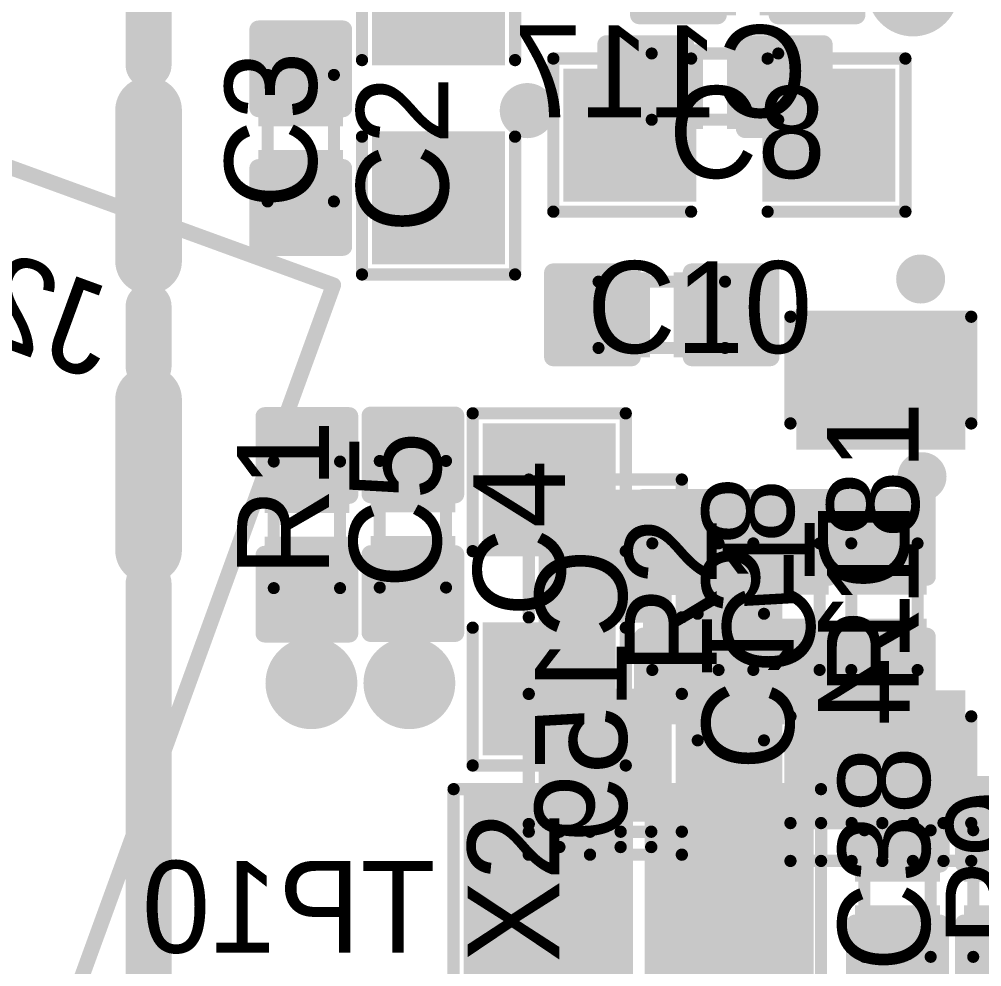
# Model space of a CAD drawing. Extents: x 722 to 1072, y 754 to 1061.
# Drawn here: x 738.09 to 746.08, y 1016.42 to 1024.28 of the extents above; entities that cross this region are included whole.
import ezdxf

# ---------------------------------------------------------------- set-up
doc = ezdxf.new("R2010")
doc.units = 0
doc.layers.get('0').update_dxf_attribs({"linetype": 'CONTINUOUS'})
for name, color, linetype in [('BOTTOMOVERLAY', 54, 'CONTINUOUS'), ('BOTTOMPASTE', 16, 'CONTINUOUS'), ('BOTTOMSOLDER', 6, 'CONTINUOUS'), ('MECHANICAL13', 56, 'CONTINUOUS'), ('MULTILAYER', 9, 'CONTINUOUS'), ('TOPOVERLAY', 2, 'CONTINUOUS'), ('TOPPASTE', 8, 'CONTINUOUS'), ('TOPSOLDER', 216, 'CONTINUOUS'), ('VIAHOLELAYER', 16, 'CONTINUOUS')]:
    doc.layers.add(name, color=color, linetype=linetype)

# ---------------------------------------------------------------- blocks, each defined once
blk = doc.blocks.new('R_0402_11')
at = {"layer": 'MECHANICAL13', "const_width": 0.1}
for points in [[(-0.525, -0.275), (-0.525, 0.275)], [(0.525, 0.275), (-0.525, 0.275)], [(0.525, -0.275), (0.525, 0.275)], [(0.525, -0.275), (-0.525, -0.275)]]:
    blk.add_lwpolyline(points, dxfattribs=at)
at = {"layer": 'MECHANICAL13', "const_width": 0.05}
for points in [[(-0.55, 0.275, 1), (-0.5, 0.275, 1)], [(-0.55, 0.275, 1), (-0.5, 0.275, 1)], [(0.5, 0.275, 1), (0.55, 0.275, 1)], [(0.5, 0.275, 1), (0.55, 0.275, 1)], [(-0.55, -0.275, 1), (-0.5, -0.275, 1)], [(-0.55, -0.275, 1), (-0.5, -0.275, 1)], [(0.5, -0.275, 1), (0.55, -0.275, 1)], [(0.5, -0.275, 1), (0.55, -0.275, 1)]]:
    blk.add_lwpolyline(points, format="xyb", close=True, dxfattribs=at)
at = {"layer": 'TOPOVERLAY', "const_width": 0.1524}
for points in [[(-0.9001, -0.3501), (-0.9001, 0.3499)], [(-0.2501, 0.3499), (-0.9001, 0.3499)], [(0.8999, 0.3499), (0.2499, 0.3499)], [(0.8999, -0.3501), (0.8999, 0.3499)], [(-0.2501, -0.3501), (-0.9001, -0.3501)], [(0.8999, -0.3501), (0.2499, -0.3501)]]:
    blk.add_lwpolyline(points, dxfattribs=at)
at = {"layer": 'TOPOVERLAY', "const_width": 0.0762}
for points in [[(-0.9382, 0.3499, 1), (-0.862, 0.3499, 1)], [(-0.9382, 0.3499, 1), (-0.862, 0.3499, 1)], [(-0.2882, 0.3499, 1), (-0.212, 0.3499, 1)], [(0.2118, 0.3499, 1), (0.288, 0.3499, 1)], [(0.8618, 0.3499, 1), (0.938, 0.3499, 1)], [(0.8618, 0.3499, 1), (0.938, 0.3499, 1)], [(-0.9382, -0.3501, 1), (-0.862, -0.3501, 1)], [(-0.9382, -0.3501, 1), (-0.862, -0.3501, 1)], [(-0.2882, -0.3501, 1), (-0.212, -0.3501, 1)], [(0.2118, -0.3501, 1), (0.288, -0.3501, 1)], [(0.8618, -0.3501, 1), (0.938, -0.3501, 1)], [(0.8618, -0.3501, 1), (0.938, -0.3501, 1)]]:
    blk.add_lwpolyline(points, format="xyb", close=True, dxfattribs=at)
at = {"layer": 'TOPPASTE'}
for points in [[(-0.2, -0.25), (-0.2, 0.25), (-0.8, -0.25), (-0.8, 0.25)], [(0.8, -0.25), (0.8, 0.25), (0.2, -0.25), (0.2, 0.25)]]:
    blk.add_solid(points, dxfattribs=at)
at = {"layer": 'TOPSOLDER'}
for points in [[(-0.0984, -0.3516), (-0.0984, 0.3516), (-0.9016, -0.3516), (-0.9016, 0.3516)], [(0.9016, -0.3516), (0.9016, 0.3516), (0.0984, -0.3516), (0.0984, 0.3516)]]:
    blk.add_solid(points, dxfattribs=at)
blk = doc.blocks.new('R_0402_43')
at = {"layer": 'MECHANICAL13', "const_width": 0.1}
for points in [[(-0.525, 0.275), (0.525, 0.275)], [(-0.525, 0.275), (-0.525, -0.275)], [(0.525, 0.275), (0.525, -0.275)], [(-0.525, -0.275), (0.525, -0.275)]]:
    blk.add_lwpolyline(points, dxfattribs=at)
at = {"layer": 'MECHANICAL13', "const_width": 0.05}
for points in [[(-0.55, 0.275, 1), (-0.5, 0.275, 1)], [(-0.55, 0.275, 1), (-0.5, 0.275, 1)], [(0.5, 0.275, 1), (0.55, 0.275, 1)], [(0.5, 0.275, 1), (0.55, 0.275, 1)], [(-0.55, -0.275, 1), (-0.5, -0.275, 1)], [(-0.55, -0.275, 1), (-0.5, -0.275, 1)], [(0.5, -0.275, 1), (0.55, -0.275, 1)], [(0.5, -0.275, 1), (0.55, -0.275, 1)]]:
    blk.add_lwpolyline(points, format="xyb", close=True, dxfattribs=at)
at = {"layer": 'TOPOVERLAY', "const_width": 0.1524}
for points in [[(-0.9001, 0.3499), (-0.2501, 0.3499)], [(-0.9001, 0.3499), (-0.9001, -0.3501)], [(0.2499, 0.3499), (0.8999, 0.3499)], [(0.8999, 0.3499), (0.8999, -0.3501)], [(-0.9001, -0.3501), (-0.2501, -0.3501)], [(0.2499, -0.3501), (0.8999, -0.3501)]]:
    blk.add_lwpolyline(points, dxfattribs=at)
at = {"layer": 'TOPOVERLAY', "const_width": 0.0762}
for points in [[(-0.9382, 0.3499, 1), (-0.862, 0.3499, 1)], [(-0.9382, 0.3499, 1), (-0.862, 0.3499, 1)], [(-0.2882, 0.3499, 1), (-0.212, 0.3499, 1)], [(0.2118, 0.3499, 1), (0.288, 0.3499, 1)], [(0.8618, 0.3499, 1), (0.938, 0.3499, 1)], [(0.8618, 0.3499, 1), (0.938, 0.3499, 1)], [(-0.9382, -0.3501, 1), (-0.862, -0.3501, 1)], [(-0.9382, -0.3501, 1), (-0.862, -0.3501, 1)], [(-0.2882, -0.3501, 1), (-0.212, -0.3501, 1)], [(0.2118, -0.3501, 1), (0.288, -0.3501, 1)], [(0.8618, -0.3501, 1), (0.938, -0.3501, 1)], [(0.8618, -0.3501, 1), (0.938, -0.3501, 1)]]:
    blk.add_lwpolyline(points, format="xyb", close=True, dxfattribs=at)
at = {"layer": 'TOPPASTE'}
for points in [[(-0.2, -0.25), (-0.2, 0.25), (-0.8, -0.25), (-0.8, 0.25)], [(0.8, -0.25), (0.8, 0.25), (0.2, -0.25), (0.2, 0.25)]]:
    blk.add_solid(points, dxfattribs=at)
at = {"layer": 'TOPSOLDER'}
for points in [[(-0.0984, -0.3516), (-0.0984, 0.3516), (-0.9016, -0.3516), (-0.9016, 0.3516)], [(0.9016, -0.3516), (0.9016, 0.3516), (0.0984, -0.3516), (0.0984, 0.3516)]]:
    blk.add_solid(points, dxfattribs=at)
blk = doc.blocks.new('SOD_123_B_82')
at = {"layer": 'BOTTOMOVERLAY', "const_width": 0.1016}
for points in [[(-2.1, -0.75), (-2.1, 0.75)], [(-1.215, 0.75), (-2.1, 0.75)], [(2.1, 0.75), (1.215, 0.75)], [(2.1, -0.75), (2.1, 0.75)], [(2.4141, 0.75), (2.1, 0.75)], [(2.4141, -0.75), (2.4141, 0.75)], [(2.4141, 0.52), (2.1, 0.52)], [(2.4141, 0.266), (2.1, 0.266)], [(2.4141, 0.012), (2.1, 0.012)], [(2.4141, -0.242), (2.1, -0.242)], [(2.4141, -0.496), (2.1, -0.496)], [(-1.215, -0.75), (-2.1, -0.75)], [(2.1, -0.75), (1.215, -0.75)], [(2.4141, -0.75), (2.1, -0.75)]]:
    blk.add_lwpolyline(points, dxfattribs=at)
at = {"layer": 'BOTTOMOVERLAY', "const_width": 0.0508}
for points in [[(-2.1254, 0.75, 1), (-2.0746, 0.75, 1)], [(-2.1254, 0.75, 1), (-2.0746, 0.75, 1)], [(-1.2404, 0.75, 1), (-1.1896, 0.75, 1)], [(1.1896, 0.75, 1), (1.2404, 0.75, 1)], [(2.0746, 0.75, 1), (2.1254, 0.75, 1)], [(2.0746, 0.75, 1), (2.1254, 0.75, 1)], [(2.0746, 0.75, 1), (2.1254, 0.75, 1)], [(2.3887, 0.75, 1), (2.4395, 0.75, 1)], [(2.3887, 0.75, 1), (2.4395, 0.75, 1)], [(2.0746, 0.52, 1), (2.1254, 0.52, 1)], [(2.3887, 0.52, 1), (2.4395, 0.52, 1)], [(2.0746, 0.266, 1), (2.1254, 0.266, 1)], [(2.3887, 0.266, 1), (2.4395, 0.266, 1)], [(2.0746, 0.012, 1), (2.1254, 0.012, 1)], [(2.3887, 0.012, 1), (2.4395, 0.012, 1)], [(2.0746, -0.242, 1), (2.1254, -0.242, 1)], [(2.3887, -0.242, 1), (2.4395, -0.242, 1)], [(2.0746, -0.496, 1), (2.1254, -0.496, 1)], [(2.3887, -0.496, 1), (2.4395, -0.496, 1)], [(-2.1254, -0.75, 1), (-2.0746, -0.75, 1)], [(-2.1254, -0.75, 1), (-2.0746, -0.75, 1)], [(-1.2404, -0.75, 1), (-1.1896, -0.75, 1)], [(1.1896, -0.75, 1), (1.2404, -0.75, 1)], [(2.0746, -0.75, 1), (2.1254, -0.75, 1)], [(2.0746, -0.75, 1), (2.1254, -0.75, 1)], [(2.0746, -0.75, 1), (2.1254, -0.75, 1)], [(2.3887, -0.75, 1), (2.4395, -0.75, 1)], [(2.3887, -0.75, 1), (2.4395, -0.75, 1)]]:
    blk.add_lwpolyline(points, format="xyb", close=True, dxfattribs=at)
at = {"layer": 'BOTTOMPASTE'}
for points in [[(-1.95, -0.6), (-1.1, -0.6), (-1.95, 0.6), (-1.1, 0.6)], [(1.1, -0.6), (1.95, -0.6), (1.1, 0.6), (1.95, 0.6)]]:
    blk.add_solid(points, dxfattribs=at)
at = {"layer": 'BOTTOMSOLDER'}
for points in [[(-2.0516, -0.7016), (-0.9984, -0.7016), (-2.0516, 0.7016), (-0.9984, 0.7016)], [(0.9984, -0.7016), (2.0516, -0.7016), (0.9984, 0.7016), (2.0516, 0.7016)]]:
    blk.add_solid(points, dxfattribs=at)
blk = doc.blocks.new('C_0402_86')
at = {"layer": 'MECHANICAL13', "const_width": 0.1}
for points in [[(-0.525, 0.275), (-0.525, -0.275)], [(-0.525, 0.275), (0.525, 0.275)], [(0.525, 0.275), (0.525, -0.275)], [(-0.525, -0.275), (0.525, -0.275)]]:
    blk.add_lwpolyline(points, dxfattribs=at)
at = {"layer": 'MECHANICAL13', "const_width": 0.05}
for points in [[(-0.55, 0.275, 1), (-0.5, 0.275, 1)], [(-0.55, 0.275, 1), (-0.5, 0.275, 1)], [(0.5, 0.275, 1), (0.55, 0.275, 1)], [(0.5, 0.275, 1), (0.55, 0.275, 1)], [(-0.55, -0.275, 1), (-0.5, -0.275, 1)], [(-0.55, -0.275, 1), (-0.5, -0.275, 1)], [(0.5, -0.275, 1), (0.55, -0.275, 1)], [(0.5, -0.275, 1), (0.55, -0.275, 1)]]:
    blk.add_lwpolyline(points, format="xyb", close=True, dxfattribs=at)
at = {"layer": 'TOPOVERLAY', "const_width": 0.1524}
for points in [[(-0.9001, 0.3499), (-0.9001, -0.3501)], [(-0.9001, 0.3499), (-0.2501, 0.3499)], [(0.2499, 0.3499), (0.8999, 0.3499)], [(0.8999, 0.3499), (0.8999, -0.3501)], [(-0.9001, -0.3501), (-0.2501, -0.3501)], [(0.2499, -0.3501), (0.8999, -0.3501)]]:
    blk.add_lwpolyline(points, dxfattribs=at)
at = {"layer": 'TOPOVERLAY', "const_width": 0.0762}
for points in [[(-0.9382, 0.3499, 1), (-0.862, 0.3499, 1)], [(-0.9382, 0.3499, 1), (-0.862, 0.3499, 1)], [(-0.2882, 0.3499, 1), (-0.212, 0.3499, 1)], [(0.2118, 0.3499, 1), (0.288, 0.3499, 1)], [(0.8618, 0.3499, 1), (0.938, 0.3499, 1)], [(0.8618, 0.3499, 1), (0.938, 0.3499, 1)], [(-0.9382, -0.3501, 1), (-0.862, -0.3501, 1)], [(-0.9382, -0.3501, 1), (-0.862, -0.3501, 1)], [(-0.2882, -0.3501, 1), (-0.212, -0.3501, 1)], [(0.2118, -0.3501, 1), (0.288, -0.3501, 1)], [(0.8618, -0.3501, 1), (0.938, -0.3501, 1)], [(0.8618, -0.3501, 1), (0.938, -0.3501, 1)]]:
    blk.add_lwpolyline(points, format="xyb", close=True, dxfattribs=at)
at = {"layer": 'TOPPASTE'}
for points in [[(-0.2, -0.25), (-0.2, 0.25), (-0.8, -0.25), (-0.8, 0.25)], [(0.8, -0.25), (0.8, 0.25), (0.2, -0.25), (0.2, 0.25)]]:
    blk.add_solid(points, dxfattribs=at)
at = {"layer": 'TOPSOLDER'}
for points in [[(-0.0984, -0.3516), (-0.0984, 0.3516), (-0.9016, -0.3516), (-0.9016, 0.3516)], [(0.9016, -0.3516), (0.9016, 0.3516), (0.0984, -0.3516), (0.0984, 0.3516)]]:
    blk.add_solid(points, dxfattribs=at)
blk = doc.blocks.new('C_0402_87')
at = {"layer": 'MECHANICAL13', "const_width": 0.1}
for points in [[(-0.525, 0.275), (0.525, 0.275)], [(-0.525, -0.275), (-0.525, 0.275)], [(0.525, -0.275), (0.525, 0.275)], [(-0.525, -0.275), (0.525, -0.275)]]:
    blk.add_lwpolyline(points, dxfattribs=at)
at = {"layer": 'MECHANICAL13', "const_width": 0.05}
for points in [[(-0.55, 0.275, 1), (-0.5, 0.275, 1)], [(-0.55, 0.275, 1), (-0.5, 0.275, 1)], [(0.5, 0.275, 1), (0.55, 0.275, 1)], [(0.5, 0.275, 1), (0.55, 0.275, 1)], [(-0.55, -0.275, 1), (-0.5, -0.275, 1)], [(-0.55, -0.275, 1), (-0.5, -0.275, 1)], [(0.5, -0.275, 1), (0.55, -0.275, 1)], [(0.5, -0.275, 1), (0.55, -0.275, 1)]]:
    blk.add_lwpolyline(points, format="xyb", close=True, dxfattribs=at)
at = {"layer": 'TOPOVERLAY', "const_width": 0.1524}
for points in [[(-0.9001, 0.3499), (-0.2501, 0.3499)], [(-0.9001, -0.3501), (-0.9001, 0.3499)], [(0.2499, 0.3499), (0.8999, 0.3499)], [(0.8999, -0.3501), (0.8999, 0.3499)], [(-0.9001, -0.3501), (-0.2501, -0.3501)], [(0.2499, -0.3501), (0.8999, -0.3501)]]:
    blk.add_lwpolyline(points, dxfattribs=at)
at = {"layer": 'TOPOVERLAY', "const_width": 0.0762}
for points in [[(-0.9382, 0.3499, 1), (-0.862, 0.3499, 1)], [(-0.9382, 0.3499, 1), (-0.862, 0.3499, 1)], [(-0.2882, 0.3499, 1), (-0.212, 0.3499, 1)], [(0.2118, 0.3499, 1), (0.288, 0.3499, 1)], [(0.8618, 0.3499, 1), (0.938, 0.3499, 1)], [(0.8618, 0.3499, 1), (0.938, 0.3499, 1)], [(-0.9382, -0.3501, 1), (-0.862, -0.3501, 1)], [(-0.9382, -0.3501, 1), (-0.862, -0.3501, 1)], [(-0.2882, -0.3501, 1), (-0.212, -0.3501, 1)], [(0.2118, -0.3501, 1), (0.288, -0.3501, 1)], [(0.8618, -0.3501, 1), (0.938, -0.3501, 1)], [(0.8618, -0.3501, 1), (0.938, -0.3501, 1)]]:
    blk.add_lwpolyline(points, format="xyb", close=True, dxfattribs=at)
at = {"layer": 'TOPPASTE'}
for points in [[(-0.2, -0.25), (-0.2, 0.25), (-0.8, -0.25), (-0.8, 0.25)], [(0.8, -0.25), (0.8, 0.25), (0.2, -0.25), (0.2, 0.25)]]:
    blk.add_solid(points, dxfattribs=at)
at = {"layer": 'TOPSOLDER'}
for points in [[(-0.0984, -0.3516), (-0.0984, 0.3516), (-0.9016, -0.3516), (-0.9016, 0.3516)], [(0.9016, -0.3516), (0.9016, 0.3516), (0.0984, -0.3516), (0.0984, 0.3516)]]:
    blk.add_solid(points, dxfattribs=at)
blk = doc.blocks.new('C_0402_B_98')
at = {"layer": 'BOTTOMOVERLAY', "const_width": 0.1524}
for points in [[(-0.2501, 0.3501), (-0.9001, 0.3501)], [(-0.9001, 0.3501), (-0.9001, -0.3499)], [(0.8999, 0.3501), (0.2499, 0.3501)], [(0.8999, 0.3501), (0.8999, -0.3499)], [(-0.2501, -0.3499), (-0.9001, -0.3499)], [(0.8999, -0.3499), (0.2499, -0.3499)]]:
    blk.add_lwpolyline(points, dxfattribs=at)
at = {"layer": 'BOTTOMOVERLAY', "const_width": 0.0762}
for points in [[(-0.9382, 0.3501, 1), (-0.862, 0.3501, 1)], [(-0.9382, 0.3501, 1), (-0.862, 0.3501, 1)], [(-0.2882, 0.3501, 1), (-0.212, 0.3501, 1)], [(0.2118, 0.3501, 1), (0.288, 0.3501, 1)], [(0.8618, 0.3501, 1), (0.938, 0.3501, 1)], [(0.8618, 0.3501, 1), (0.938, 0.3501, 1)], [(-0.9382, -0.3499, 1), (-0.862, -0.3499, 1)], [(-0.9382, -0.3499, 1), (-0.862, -0.3499, 1)], [(-0.2882, -0.3499, 1), (-0.212, -0.3499, 1)], [(0.2118, -0.3499, 1), (0.288, -0.3499, 1)], [(0.8618, -0.3499, 1), (0.938, -0.3499, 1)], [(0.8618, -0.3499, 1), (0.938, -0.3499, 1)]]:
    blk.add_lwpolyline(points, format="xyb", close=True, dxfattribs=at)
at = {"layer": 'BOTTOMPASTE'}
for points in [[(-0.8, 0.25), (-0.8, -0.25), (-0.2, 0.25), (-0.2, -0.25)], [(0.2, 0.25), (0.2, -0.25), (0.8, 0.25), (0.8, -0.25)]]:
    blk.add_solid(points, dxfattribs=at)
at = {"layer": 'BOTTOMSOLDER'}
for points in [[(-0.9016, 0.3516), (-0.9016, -0.3516), (-0.0984, 0.3516), (-0.0984, -0.3516)], [(0.0984, 0.3516), (0.0984, -0.3516), (0.9016, 0.3516), (0.9016, -0.3516)]]:
    blk.add_solid(points, dxfattribs=at)
at = {"layer": 'MECHANICAL13', "const_width": 0.1}
for points in [[(0.525, 0.275), (-0.525, 0.275)], [(-0.525, 0.275), (-0.525, -0.275)], [(0.525, 0.275), (0.525, -0.275)], [(0.525, -0.275), (-0.525, -0.275)]]:
    blk.add_lwpolyline(points, dxfattribs=at)
at = {"layer": 'MECHANICAL13', "const_width": 0.05}
for points in [[(-0.55, 0.275, 1), (-0.5, 0.275, 1)], [(-0.55, 0.275, 1), (-0.5, 0.275, 1)], [(0.5, 0.275, 1), (0.55, 0.275, 1)], [(0.5, 0.275, 1), (0.55, 0.275, 1)], [(-0.55, -0.275, 1), (-0.5, -0.275, 1)], [(-0.55, -0.275, 1), (-0.5, -0.275, 1)], [(0.5, -0.275, 1), (0.55, -0.275, 1)], [(0.5, -0.275, 1), (0.55, -0.275, 1)]]:
    blk.add_lwpolyline(points, format="xyb", close=True, dxfattribs=at)
blk = doc.blocks.new('C0402_B_113')
at = {"layer": 'BOTTOMOVERLAY', "const_width": 0.1524}
for points in [[(-0.9001, -0.3499), (-0.9001, 0.3501)], [(-0.2501, 0.3501), (-0.9001, 0.3501)], [(0.8999, 0.3501), (0.2499, 0.3501)], [(0.8999, -0.3499), (0.8999, 0.3501)], [(-0.2501, -0.3499), (-0.9001, -0.3499)], [(0.8999, -0.3499), (0.2499, -0.3499)]]:
    blk.add_lwpolyline(points, dxfattribs=at)
at = {"layer": 'BOTTOMOVERLAY', "const_width": 0.0762}
for points in [[(-0.9382, 0.3501, 1), (-0.862, 0.3501, 1)], [(-0.9382, 0.3501, 1), (-0.862, 0.3501, 1)], [(-0.2882, 0.3501, 1), (-0.212, 0.3501, 1)], [(0.2118, 0.3501, 1), (0.288, 0.3501, 1)], [(0.8618, 0.3501, 1), (0.938, 0.3501, 1)], [(0.8618, 0.3501, 1), (0.938, 0.3501, 1)], [(-0.9382, -0.3499, 1), (-0.862, -0.3499, 1)], [(-0.9382, -0.3499, 1), (-0.862, -0.3499, 1)], [(-0.2882, -0.3499, 1), (-0.212, -0.3499, 1)], [(0.2118, -0.3499, 1), (0.288, -0.3499, 1)], [(0.8618, -0.3499, 1), (0.938, -0.3499, 1)], [(0.8618, -0.3499, 1), (0.938, -0.3499, 1)]]:
    blk.add_lwpolyline(points, format="xyb", close=True, dxfattribs=at)
at = {"layer": 'BOTTOMPASTE'}
for points in [[(-0.8, 0.25), (-0.8, -0.25), (-0.2, 0.25), (-0.2, -0.25)], [(0.2, 0.25), (0.2, -0.25), (0.8, 0.25), (0.8, -0.25)]]:
    blk.add_solid(points, dxfattribs=at)
at = {"layer": 'BOTTOMSOLDER'}
for points in [[(-0.9016, 0.3516), (-0.9016, -0.3516), (-0.0984, 0.3516), (-0.0984, -0.3516)], [(0.0984, 0.3516), (0.0984, -0.3516), (0.9016, 0.3516), (0.9016, -0.3516)]]:
    blk.add_solid(points, dxfattribs=at)
at = {"layer": 'MECHANICAL13', "const_width": 0.1}
for points in [[(-0.525, -0.275), (-0.525, 0.275)], [(0.525, 0.275), (-0.525, 0.275)], [(0.525, -0.275), (0.525, 0.275)], [(0.525, -0.275), (-0.525, -0.275)]]:
    blk.add_lwpolyline(points, dxfattribs=at)
at = {"layer": 'MECHANICAL13', "const_width": 0.05}
for points in [[(-0.55, 0.275, 1), (-0.5, 0.275, 1)], [(-0.55, 0.275, 1), (-0.5, 0.275, 1)], [(0.5, 0.275, 1), (0.55, 0.275, 1)], [(0.5, 0.275, 1), (0.55, 0.275, 1)], [(-0.55, -0.275, 1), (-0.5, -0.275, 1)], [(-0.55, -0.275, 1), (-0.5, -0.275, 1)], [(0.5, -0.275, 1), (0.55, -0.275, 1)], [(0.5, -0.275, 1), (0.55, -0.275, 1)]]:
    blk.add_lwpolyline(points, format="xyb", close=True, dxfattribs=at)
blk = doc.blocks.new('TAN_0603_B_114')
at = {"layer": 'BOTTOMOVERLAY'}
for points, const_width in [([(-1.651, 0.635), (-1.397, 0.635)], 0.102), ([(-1.651, 0.635), (-1.651, -0.635)], 0.1016), ([(-1.4605, 0.635), (-0.3175, 0.635)], 0.1016), ([(-1.4605, 0.635), (-1.4605, -0.635)], 0.1016), ([(0.3175, 0.635), (1.4605, 0.635)], 0.1016), ([(1.4605, 0.635), (1.4605, -0.635)], 0.1016), ([(-1.5875, 0.381), (-1.4605, 0.381)], 0.102), ([(-1.651, 0.127), (-1.4605, 0.127)], 0.102), ([(-1.5875, -0.127), (-1.4605, -0.127)], 0.102), ([(-1.5875, -0.381), (-1.4605, -0.381)], 0.102), ([(-1.651, -0.635), (-1.4605, -0.635)], 0.102), ([(-1.4605, -0.635), (-0.3175, -0.635)], 0.1016), ([(0.3175, -0.635), (1.4605, -0.635)], 0.1016)]:
    blk.add_lwpolyline(points, dxfattribs=dict(at, const_width=const_width))
for points, const_width in [([(-1.6765, 0.635, 1), (-1.6255, 0.635, 1)], 0.051), ([(-1.6764, 0.635, 1), (-1.6256, 0.635, 1)], 0.0508), ([(-1.4859, 0.635, 1), (-1.4351, 0.635, 1)], 0.0508), ([(-1.4859, 0.635, 1), (-1.4351, 0.635, 1)], 0.0508), ([(-1.4225, 0.635, 1), (-1.3715, 0.635, 1)], 0.051), ([(-0.3429, 0.635, 1), (-0.2921, 0.635, 1)], 0.0508), ([(0.2921, 0.635, 1), (0.3429, 0.635, 1)], 0.0508), ([(1.4351, 0.635, 1), (1.4859, 0.635, 1)], 0.0508), ([(1.4351, 0.635, 1), (1.4859, 0.635, 1)], 0.0508), ([(-1.613, 0.381, 1), (-1.562, 0.381, 1)], 0.051), ([(-1.486, 0.381, 1), (-1.435, 0.381, 1)], 0.051), ([(-1.6765, 0.127, 1), (-1.6255, 0.127, 1)], 0.051), ([(-1.486, 0.127, 1), (-1.435, 0.127, 1)], 0.051), ([(-1.613, -0.127, 1), (-1.562, -0.127, 1)], 0.051), ([(-1.486, -0.127, 1), (-1.435, -0.127, 1)], 0.051), ([(-1.613, -0.381, 1), (-1.562, -0.381, 1)], 0.051), ([(-1.486, -0.381, 1), (-1.435, -0.381, 1)], 0.051), ([(-1.6765, -0.635, 1), (-1.6255, -0.635, 1)], 0.051), ([(-1.6764, -0.635, 1), (-1.6256, -0.635, 1)], 0.0508), ([(-1.486, -0.635, 1), (-1.435, -0.635, 1)], 0.051), ([(-1.4859, -0.635, 1), (-1.4351, -0.635, 1)], 0.0508), ([(-1.4859, -0.635, 1), (-1.4351, -0.635, 1)], 0.0508), ([(-0.3429, -0.635, 1), (-0.2921, -0.635, 1)], 0.0508), ([(0.2921, -0.635, 1), (0.3429, -0.635, 1)], 0.0508), ([(1.4351, -0.635, 1), (1.4859, -0.635, 1)], 0.0508), ([(1.4351, -0.635, 1), (1.4859, -0.635, 1)], 0.0508)]:
    blk.add_lwpolyline(points, format="xyb", close=True, dxfattribs=dict(at, const_width=const_width))
at = {"layer": 'BOTTOMPASTE'}
for points in [[(-1.2755, -0.45), (-0.3755, -0.45), (-1.2755, 0.45), (-0.3755, 0.45)], [(0.3755, -0.45), (1.2755, -0.45), (0.3755, 0.45), (1.2755, 0.45)]]:
    blk.add_solid(points, dxfattribs=at)
at = {"layer": 'BOTTOMSOLDER'}
for points in [[(-1.3771, -0.5516), (-0.2739, -0.5516), (-1.3771, 0.5516), (-0.2739, 0.5516)], [(0.2739, -0.5516), (1.3771, -0.5516), (0.2739, 0.5516), (1.3771, 0.5516)]]:
    blk.add_solid(points, dxfattribs=at)
blk = doc.blocks.new('C_0603_122')
at = {"layer": 'TOPOVERLAY', "const_width": 0.1016}
for points in [[(-0.3175, 0.635), (-1.4605, 0.635)], [(-1.4605, -0.635), (-1.4605, 0.635)], [(1.4605, 0.635), (0.3175, 0.635)], [(1.4605, -0.635), (1.4605, 0.635)], [(-0.3175, -0.635), (-1.4605, -0.635)], [(1.4605, -0.635), (0.3175, -0.635)]]:
    blk.add_lwpolyline(points, dxfattribs=at)
at = {"layer": 'TOPOVERLAY', "const_width": 0.0508}
for points in [[(-1.4859, 0.635, 1), (-1.4351, 0.635, 1)], [(-1.4859, 0.635, 1), (-1.4351, 0.635, 1)], [(-0.3429, 0.635, 1), (-0.2921, 0.635, 1)], [(0.2921, 0.635, 1), (0.3429, 0.635, 1)], [(1.4351, 0.635, 1), (1.4859, 0.635, 1)], [(1.4351, 0.635, 1), (1.4859, 0.635, 1)], [(-1.4859, -0.635, 1), (-1.4351, -0.635, 1)], [(-1.4859, -0.635, 1), (-1.4351, -0.635, 1)], [(-0.3429, -0.635, 1), (-0.2921, -0.635, 1)], [(0.2921, -0.635, 1), (0.3429, -0.635, 1)], [(1.4351, -0.635, 1), (1.4859, -0.635, 1)], [(1.4351, -0.635, 1), (1.4859, -0.635, 1)]]:
    blk.add_lwpolyline(points, format="xyb", close=True, dxfattribs=at)
at = {"layer": 'TOPPASTE'}
for points in [[(-1.2755, -0.45), (-0.3755, -0.45), (-1.2755, 0.45), (-0.3755, 0.45)], [(0.3755, -0.45), (1.2755, -0.45), (0.3755, 0.45), (1.2755, 0.45)]]:
    blk.add_solid(points, dxfattribs=at)
at = {"layer": 'TOPSOLDER'}
for points in [[(-1.3771, -0.5516), (-0.2739, -0.5516), (-1.3771, 0.5516), (-0.2739, 0.5516)], [(0.2739, -0.5516), (1.3771, -0.5516), (0.2739, 0.5516), (1.3771, 0.5516)]]:
    blk.add_solid(points, dxfattribs=at)
blk = doc.blocks.new('C0402_134')
at = {"layer": 'MECHANICAL13', "const_width": 0.1}
for points in [[(0.525, 0.275), (-0.525, 0.275)], [(-0.525, -0.275), (-0.525, 0.275)], [(0.525, -0.275), (0.525, 0.275)], [(0.525, -0.275), (-0.525, -0.275)]]:
    blk.add_lwpolyline(points, dxfattribs=at)
at = {"layer": 'MECHANICAL13', "const_width": 0.05}
for points in [[(-0.55, 0.275, 1), (-0.5, 0.275, 1)], [(-0.55, 0.275, 1), (-0.5, 0.275, 1)], [(0.5, 0.275, 1), (0.55, 0.275, 1)], [(0.5, 0.275, 1), (0.55, 0.275, 1)], [(-0.55, -0.275, 1), (-0.5, -0.275, 1)], [(-0.55, -0.275, 1), (-0.5, -0.275, 1)], [(0.5, -0.275, 1), (0.55, -0.275, 1)], [(0.5, -0.275, 1), (0.55, -0.275, 1)]]:
    blk.add_lwpolyline(points, format="xyb", close=True, dxfattribs=at)
at = {"layer": 'TOPOVERLAY', "const_width": 0.1524}
for points in [[(-0.2501, 0.3499), (-0.9001, 0.3499)], [(-0.9001, -0.3501), (-0.9001, 0.3499)], [(0.8999, 0.3499), (0.2499, 0.3499)], [(0.8999, -0.3501), (0.8999, 0.3499)], [(-0.2501, -0.3501), (-0.9001, -0.3501)], [(0.8999, -0.3501), (0.2499, -0.3501)]]:
    blk.add_lwpolyline(points, dxfattribs=at)
at = {"layer": 'TOPOVERLAY', "const_width": 0.0762}
for points in [[(-0.9382, 0.3499, 1), (-0.862, 0.3499, 1)], [(-0.9382, 0.3499, 1), (-0.862, 0.3499, 1)], [(-0.2882, 0.3499, 1), (-0.212, 0.3499, 1)], [(0.2118, 0.3499, 1), (0.288, 0.3499, 1)], [(0.8618, 0.3499, 1), (0.938, 0.3499, 1)], [(0.8618, 0.3499, 1), (0.938, 0.3499, 1)], [(-0.9382, -0.3501, 1), (-0.862, -0.3501, 1)], [(-0.9382, -0.3501, 1), (-0.862, -0.3501, 1)], [(-0.2882, -0.3501, 1), (-0.212, -0.3501, 1)], [(0.2118, -0.3501, 1), (0.288, -0.3501, 1)], [(0.8618, -0.3501, 1), (0.938, -0.3501, 1)], [(0.8618, -0.3501, 1), (0.938, -0.3501, 1)]]:
    blk.add_lwpolyline(points, format="xyb", close=True, dxfattribs=at)
at = {"layer": 'TOPPASTE'}
for points in [[(-0.2, -0.25), (-0.2, 0.25), (-0.8, -0.25), (-0.8, 0.25)], [(0.8, -0.25), (0.8, 0.25), (0.2, -0.25), (0.2, 0.25)]]:
    blk.add_solid(points, dxfattribs=at)
at = {"layer": 'TOPSOLDER'}
for points in [[(-0.0984, -0.3516), (-0.0984, 0.3516), (-0.9016, -0.3516), (-0.9016, 0.3516)], [(0.9016, -0.3516), (0.9016, 0.3516), (0.0984, -0.3516), (0.0984, 0.3516)]]:
    blk.add_solid(points, dxfattribs=at)
blk = doc.blocks.new('C_0402_141')
at = {"layer": 'MECHANICAL13', "const_width": 0.1}
for points in [[(0.525, 0.275), (-0.525, 0.275)], [(-0.525, -0.275), (-0.525, 0.275)], [(0.525, -0.275), (0.525, 0.275)], [(0.525, -0.275), (-0.525, -0.275)]]:
    blk.add_lwpolyline(points, dxfattribs=at)
at = {"layer": 'MECHANICAL13', "const_width": 0.05}
for points in [[(-0.55, 0.275, 1), (-0.5, 0.275, 1)], [(-0.55, 0.275, 1), (-0.5, 0.275, 1)], [(0.5, 0.275, 1), (0.55, 0.275, 1)], [(0.5, 0.275, 1), (0.55, 0.275, 1)], [(-0.55, -0.275, 1), (-0.5, -0.275, 1)], [(-0.55, -0.275, 1), (-0.5, -0.275, 1)], [(0.5, -0.275, 1), (0.55, -0.275, 1)], [(0.5, -0.275, 1), (0.55, -0.275, 1)]]:
    blk.add_lwpolyline(points, format="xyb", close=True, dxfattribs=at)
at = {"layer": 'TOPOVERLAY', "const_width": 0.1524}
for points in [[(-0.2501, 0.3499), (-0.9001, 0.3499)], [(-0.9001, -0.3501), (-0.9001, 0.3499)], [(0.8999, 0.3499), (0.2499, 0.3499)], [(0.8999, -0.3501), (0.8999, 0.3499)], [(-0.2501, -0.3501), (-0.9001, -0.3501)], [(0.8999, -0.3501), (0.2499, -0.3501)]]:
    blk.add_lwpolyline(points, dxfattribs=at)
at = {"layer": 'TOPOVERLAY', "const_width": 0.0762}
for points in [[(-0.9382, 0.3499, 1), (-0.862, 0.3499, 1)], [(-0.9382, 0.3499, 1), (-0.862, 0.3499, 1)], [(-0.2882, 0.3499, 1), (-0.212, 0.3499, 1)], [(0.2118, 0.3499, 1), (0.288, 0.3499, 1)], [(0.8618, 0.3499, 1), (0.938, 0.3499, 1)], [(0.8618, 0.3499, 1), (0.938, 0.3499, 1)], [(-0.9382, -0.3501, 1), (-0.862, -0.3501, 1)], [(-0.9382, -0.3501, 1), (-0.862, -0.3501, 1)], [(-0.2882, -0.3501, 1), (-0.212, -0.3501, 1)], [(0.2118, -0.3501, 1), (0.288, -0.3501, 1)], [(0.8618, -0.3501, 1), (0.938, -0.3501, 1)], [(0.8618, -0.3501, 1), (0.938, -0.3501, 1)]]:
    blk.add_lwpolyline(points, format="xyb", close=True, dxfattribs=at)
at = {"layer": 'TOPPASTE'}
for points in [[(-0.2, -0.25), (-0.2, 0.25), (-0.8, -0.25), (-0.8, 0.25)], [(0.8, -0.25), (0.8, 0.25), (0.2, -0.25), (0.2, 0.25)]]:
    blk.add_solid(points, dxfattribs=at)
at = {"layer": 'TOPSOLDER'}
for points in [[(-0.0984, -0.3516), (-0.0984, 0.3516), (-0.9016, -0.3516), (-0.9016, 0.3516)], [(0.9016, -0.3516), (0.9016, 0.3516), (0.0984, -0.3516), (0.0984, 0.3516)]]:
    blk.add_solid(points, dxfattribs=at)
blk = doc.blocks.new('C_0603_143')
at = {"layer": 'TOPOVERLAY', "const_width": 0.1016}
for points in [[(-1.4605, 0.635), (-1.4605, -0.635)], [(-1.4605, 0.635), (-0.3175, 0.635)], [(0.3175, 0.635), (1.4605, 0.635)], [(1.4605, 0.635), (1.4605, -0.635)], [(-1.4605, -0.635), (-0.3175, -0.635)], [(0.3175, -0.635), (1.4605, -0.635)]]:
    blk.add_lwpolyline(points, dxfattribs=at)
at = {"layer": 'TOPOVERLAY', "const_width": 0.0508}
for points in [[(-1.4859, 0.635, 1), (-1.4351, 0.635, 1)], [(-1.4859, 0.635, 1), (-1.4351, 0.635, 1)], [(-0.3429, 0.635, 1), (-0.2921, 0.635, 1)], [(0.2921, 0.635, 1), (0.3429, 0.635, 1)], [(1.4351, 0.635, 1), (1.4859, 0.635, 1)], [(1.4351, 0.635, 1), (1.4859, 0.635, 1)], [(-1.4859, -0.635, 1), (-1.4351, -0.635, 1)], [(-1.4859, -0.635, 1), (-1.4351, -0.635, 1)], [(-0.3429, -0.635, 1), (-0.2921, -0.635, 1)], [(0.2921, -0.635, 1), (0.3429, -0.635, 1)], [(1.4351, -0.635, 1), (1.4859, -0.635, 1)], [(1.4351, -0.635, 1), (1.4859, -0.635, 1)]]:
    blk.add_lwpolyline(points, format="xyb", close=True, dxfattribs=at)
at = {"layer": 'TOPPASTE'}
for points in [[(-1.2755, -0.45), (-0.3755, -0.45), (-1.2755, 0.45), (-0.3755, 0.45)], [(0.3755, -0.45), (1.2755, -0.45), (0.3755, 0.45), (1.2755, 0.45)]]:
    blk.add_solid(points, dxfattribs=at)
at = {"layer": 'TOPSOLDER'}
for points in [[(-1.3771, -0.5516), (-0.2739, -0.5516), (-1.3771, 0.5516), (-0.2739, 0.5516)], [(0.2739, -0.5516), (1.3771, -0.5516), (0.2739, 0.5516), (1.3771, 0.5516)]]:
    blk.add_solid(points, dxfattribs=at)
blk = doc.blocks.new('C_0402_154')
at = {"layer": 'MECHANICAL13', "const_width": 0.1}
for points in [[(-0.525, 0.275), (-0.525, -0.275)], [(-0.525, 0.275), (0.525, 0.275)], [(0.525, 0.275), (0.525, -0.275)], [(-0.525, -0.275), (0.525, -0.275)]]:
    blk.add_lwpolyline(points, dxfattribs=at)
at = {"layer": 'MECHANICAL13', "const_width": 0.05}
for points in [[(-0.55, 0.275, 1), (-0.5, 0.275, 1)], [(-0.55, 0.275, 1), (-0.5, 0.275, 1)], [(0.5, 0.275, 1), (0.55, 0.275, 1)], [(0.5, 0.275, 1), (0.55, 0.275, 1)], [(-0.55, -0.275, 1), (-0.5, -0.275, 1)], [(-0.55, -0.275, 1), (-0.5, -0.275, 1)], [(0.5, -0.275, 1), (0.55, -0.275, 1)], [(0.5, -0.275, 1), (0.55, -0.275, 1)]]:
    blk.add_lwpolyline(points, format="xyb", close=True, dxfattribs=at)
at = {"layer": 'TOPOVERLAY', "const_width": 0.1524}
for points in [[(-0.9001, 0.3499), (-0.9001, -0.3501)], [(-0.9001, 0.3499), (-0.2501, 0.3499)], [(0.2499, 0.3499), (0.8999, 0.3499)], [(0.8999, 0.3499), (0.8999, -0.3501)], [(-0.9001, -0.3501), (-0.2501, -0.3501)], [(0.2499, -0.3501), (0.8999, -0.3501)]]:
    blk.add_lwpolyline(points, dxfattribs=at)
at = {"layer": 'TOPOVERLAY', "const_width": 0.0762}
for points in [[(-0.9382, 0.3499, 1), (-0.862, 0.3499, 1)], [(-0.9382, 0.3499, 1), (-0.862, 0.3499, 1)], [(-0.2882, 0.3499, 1), (-0.212, 0.3499, 1)], [(0.2118, 0.3499, 1), (0.288, 0.3499, 1)], [(0.8618, 0.3499, 1), (0.938, 0.3499, 1)], [(0.8618, 0.3499, 1), (0.938, 0.3499, 1)], [(-0.9382, -0.3501, 1), (-0.862, -0.3501, 1)], [(-0.9382, -0.3501, 1), (-0.862, -0.3501, 1)], [(-0.2882, -0.3501, 1), (-0.212, -0.3501, 1)], [(0.2118, -0.3501, 1), (0.288, -0.3501, 1)], [(0.8618, -0.3501, 1), (0.938, -0.3501, 1)], [(0.8618, -0.3501, 1), (0.938, -0.3501, 1)]]:
    blk.add_lwpolyline(points, format="xyb", close=True, dxfattribs=at)
at = {"layer": 'TOPPASTE'}
for points in [[(-0.2, -0.25), (-0.2, 0.25), (-0.8, -0.25), (-0.8, 0.25)], [(0.8, -0.25), (0.8, 0.25), (0.2, -0.25), (0.2, 0.25)]]:
    blk.add_solid(points, dxfattribs=at)
at = {"layer": 'TOPSOLDER'}
for points in [[(-0.0984, -0.3516), (-0.0984, 0.3516), (-0.9016, -0.3516), (-0.9016, 0.3516)], [(0.9016, -0.3516), (0.9016, 0.3516), (0.0984, -0.3516), (0.0984, 0.3516)]]:
    blk.add_solid(points, dxfattribs=at)
blk = doc.blocks.new('C_0603_177')
at = {"layer": 'TOPOVERLAY', "const_width": 0.1016}
for points in [[(-1.4605, -0.635), (-1.4605, 0.635)], [(-1.4605, 0.635), (-0.3175, 0.635)], [(0.3175, 0.635), (1.4605, 0.635)], [(1.4605, -0.635), (1.4605, 0.635)], [(-1.4605, -0.635), (-0.3175, -0.635)], [(0.3175, -0.635), (1.4605, -0.635)]]:
    blk.add_lwpolyline(points, dxfattribs=at)
at = {"layer": 'TOPOVERLAY', "const_width": 0.0508}
for points in [[(-1.4859, 0.635, 1), (-1.4351, 0.635, 1)], [(-1.4859, 0.635, 1), (-1.4351, 0.635, 1)], [(-0.3429, 0.635, 1), (-0.2921, 0.635, 1)], [(0.2921, 0.635, 1), (0.3429, 0.635, 1)], [(1.4351, 0.635, 1), (1.4859, 0.635, 1)], [(1.4351, 0.635, 1), (1.4859, 0.635, 1)], [(-1.4859, -0.635, 1), (-1.4351, -0.635, 1)], [(-1.4859, -0.635, 1), (-1.4351, -0.635, 1)], [(-0.3429, -0.635, 1), (-0.2921, -0.635, 1)], [(0.2921, -0.635, 1), (0.3429, -0.635, 1)], [(1.4351, -0.635, 1), (1.4859, -0.635, 1)], [(1.4351, -0.635, 1), (1.4859, -0.635, 1)]]:
    blk.add_lwpolyline(points, format="xyb", close=True, dxfattribs=at)
at = {"layer": 'TOPPASTE'}
for points in [[(-1.2755, -0.45), (-0.3755, -0.45), (-1.2755, 0.45), (-0.3755, 0.45)], [(0.3755, -0.45), (1.2755, -0.45), (0.3755, 0.45), (1.2755, 0.45)]]:
    blk.add_solid(points, dxfattribs=at)
at = {"layer": 'TOPSOLDER'}
for points in [[(-1.3771, -0.5516), (-0.2739, -0.5516), (-1.3771, 0.5516), (-0.2739, 0.5516)], [(0.2739, -0.5516), (1.3771, -0.5516), (0.2739, 0.5516), (1.3771, 0.5516)]]:
    blk.add_solid(points, dxfattribs=at)
blk = doc.blocks.new('C_0402_187')
at = {"layer": 'MECHANICAL13', "const_width": 0.1}
for points in [[(-0.525, -0.275), (-0.525, 0.275)], [(-0.525, 0.275), (0.525, 0.275)], [(0.525, -0.275), (0.525, 0.275)], [(-0.525, -0.275), (0.525, -0.275)]]:
    blk.add_lwpolyline(points, dxfattribs=at)
at = {"layer": 'MECHANICAL13', "const_width": 0.05}
for points in [[(-0.55, 0.275, 1), (-0.5, 0.275, 1)], [(-0.55, 0.275, 1), (-0.5, 0.275, 1)], [(0.5, 0.275, 1), (0.55, 0.275, 1)], [(0.5, 0.275, 1), (0.55, 0.275, 1)], [(-0.55, -0.275, 1), (-0.5, -0.275, 1)], [(-0.55, -0.275, 1), (-0.5, -0.275, 1)], [(0.5, -0.275, 1), (0.55, -0.275, 1)], [(0.5, -0.275, 1), (0.55, -0.275, 1)]]:
    blk.add_lwpolyline(points, format="xyb", close=True, dxfattribs=at)
at = {"layer": 'TOPOVERLAY', "const_width": 0.1524}
for points in [[(-0.9001, -0.3501), (-0.9001, 0.3499)], [(-0.9001, 0.3499), (-0.2501, 0.3499)], [(0.2499, 0.3499), (0.8999, 0.3499)], [(0.8999, -0.3501), (0.8999, 0.3499)], [(-0.9001, -0.3501), (-0.2501, -0.3501)], [(0.2499, -0.3501), (0.8999, -0.3501)]]:
    blk.add_lwpolyline(points, dxfattribs=at)
at = {"layer": 'TOPOVERLAY', "const_width": 0.0762}
for points in [[(-0.9382, 0.3499, 1), (-0.862, 0.3499, 1)], [(-0.9382, 0.3499, 1), (-0.862, 0.3499, 1)], [(-0.2882, 0.3499, 1), (-0.212, 0.3499, 1)], [(0.2118, 0.3499, 1), (0.288, 0.3499, 1)], [(0.8618, 0.3499, 1), (0.938, 0.3499, 1)], [(0.8618, 0.3499, 1), (0.938, 0.3499, 1)], [(-0.9382, -0.3501, 1), (-0.862, -0.3501, 1)], [(-0.9382, -0.3501, 1), (-0.862, -0.3501, 1)], [(-0.2882, -0.3501, 1), (-0.212, -0.3501, 1)], [(0.2118, -0.3501, 1), (0.288, -0.3501, 1)], [(0.8618, -0.3501, 1), (0.938, -0.3501, 1)], [(0.8618, -0.3501, 1), (0.938, -0.3501, 1)]]:
    blk.add_lwpolyline(points, format="xyb", close=True, dxfattribs=at)
at = {"layer": 'TOPPASTE'}
for points in [[(-0.2, -0.25), (-0.2, 0.25), (-0.8, -0.25), (-0.8, 0.25)], [(0.8, -0.25), (0.8, 0.25), (0.2, -0.25), (0.2, 0.25)]]:
    blk.add_solid(points, dxfattribs=at)
at = {"layer": 'TOPSOLDER'}
for points in [[(-0.0984, -0.3516), (-0.0984, 0.3516), (-0.9016, -0.3516), (-0.9016, 0.3516)], [(0.9016, -0.3516), (0.9016, 0.3516), (0.0984, -0.3516), (0.0984, 0.3516)]]:
    blk.add_solid(points, dxfattribs=at)
blk = doc.blocks.new('BL_5C_B_205')
at = {"layer": 'BOTTOMOVERLAY', "const_width": 0.127}
for points in [[(-5.1, -0.401), (-5.1, -6.7)], [(5.1, -6.7), (-5.1, -6.7)]]:
    blk.add_lwpolyline(points, dxfattribs=at)
at = {"layer": 'BOTTOMOVERLAY', "const_width": 0.0635}
blk.add_lwpolyline([(-5.1317, -6.7, 1), (-5.0682, -6.7, 1)], format="xyb", close=True, dxfattribs=at)
blk.add_lwpolyline([(-5.1317, -6.7, 1), (-5.0682, -6.7, 1)], format="xyb", close=True, dxfattribs=at)
blk = doc.blocks.new('R_0402_215')
at = {"layer": 'MECHANICAL13', "const_width": 0.1}
for points in [[(-0.525, 0.275), (-0.525, -0.275)], [(-0.525, 0.275), (0.525, 0.275)], [(0.525, 0.275), (0.525, -0.275)], [(-0.525, -0.275), (0.525, -0.275)]]:
    blk.add_lwpolyline(points, dxfattribs=at)
at = {"layer": 'MECHANICAL13', "const_width": 0.05}
for points in [[(-0.55, 0.275, 1), (-0.5, 0.275, 1)], [(-0.55, 0.275, 1), (-0.5, 0.275, 1)], [(0.5, 0.275, 1), (0.55, 0.275, 1)], [(0.5, 0.275, 1), (0.55, 0.275, 1)], [(-0.55, -0.275, 1), (-0.5, -0.275, 1)], [(-0.55, -0.275, 1), (-0.5, -0.275, 1)], [(0.5, -0.275, 1), (0.55, -0.275, 1)], [(0.5, -0.275, 1), (0.55, -0.275, 1)]]:
    blk.add_lwpolyline(points, format="xyb", close=True, dxfattribs=at)
at = {"layer": 'TOPOVERLAY', "const_width": 0.1524}
for points in [[(-0.9001, 0.3499), (-0.9001, -0.3501)], [(-0.9001, 0.3499), (-0.2501, 0.3499)], [(0.2499, 0.3499), (0.8999, 0.3499)], [(0.8999, 0.3499), (0.8999, -0.3501)], [(-0.9001, -0.3501), (-0.2501, -0.3501)], [(0.2499, -0.3501), (0.8999, -0.3501)]]:
    blk.add_lwpolyline(points, dxfattribs=at)
at = {"layer": 'TOPOVERLAY', "const_width": 0.0762}
for points in [[(-0.9382, 0.3499, 1), (-0.862, 0.3499, 1)], [(-0.9382, 0.3499, 1), (-0.862, 0.3499, 1)], [(-0.2882, 0.3499, 1), (-0.212, 0.3499, 1)], [(0.2118, 0.3499, 1), (0.288, 0.3499, 1)], [(0.8618, 0.3499, 1), (0.938, 0.3499, 1)], [(0.8618, 0.3499, 1), (0.938, 0.3499, 1)], [(-0.9382, -0.3501, 1), (-0.862, -0.3501, 1)], [(-0.9382, -0.3501, 1), (-0.862, -0.3501, 1)], [(-0.2882, -0.3501, 1), (-0.212, -0.3501, 1)], [(0.2118, -0.3501, 1), (0.288, -0.3501, 1)], [(0.8618, -0.3501, 1), (0.938, -0.3501, 1)], [(0.8618, -0.3501, 1), (0.938, -0.3501, 1)]]:
    blk.add_lwpolyline(points, format="xyb", close=True, dxfattribs=at)
at = {"layer": 'TOPPASTE'}
for points in [[(-0.2, -0.25), (-0.2, 0.25), (-0.8, -0.25), (-0.8, 0.25)], [(0.8, -0.25), (0.8, 0.25), (0.2, -0.25), (0.2, 0.25)]]:
    blk.add_solid(points, dxfattribs=at)
at = {"layer": 'TOPSOLDER'}
for points in [[(-0.0984, -0.3516), (-0.0984, 0.3516), (-0.9016, -0.3516), (-0.9016, 0.3516)], [(0.9016, -0.3516), (0.9016, 0.3516), (0.0984, -0.3516), (0.0984, 0.3516)]]:
    blk.add_solid(points, dxfattribs=at)
blk = doc.blocks.new('R_0402_231')
at = {"layer": 'MECHANICAL13', "const_width": 0.1}
for points in [[(-0.525, -0.275), (-0.525, 0.275)], [(0.525, 0.275), (-0.525, 0.275)], [(0.525, -0.275), (0.525, 0.275)], [(0.525, -0.275), (-0.525, -0.275)]]:
    blk.add_lwpolyline(points, dxfattribs=at)
at = {"layer": 'MECHANICAL13', "const_width": 0.05}
for points in [[(-0.55, 0.275, 1), (-0.5, 0.275, 1)], [(-0.55, 0.275, 1), (-0.5, 0.275, 1)], [(0.5, 0.275, 1), (0.55, 0.275, 1)], [(0.5, 0.275, 1), (0.55, 0.275, 1)], [(-0.55, -0.275, 1), (-0.5, -0.275, 1)], [(-0.55, -0.275, 1), (-0.5, -0.275, 1)], [(0.5, -0.275, 1), (0.55, -0.275, 1)], [(0.5, -0.275, 1), (0.55, -0.275, 1)]]:
    blk.add_lwpolyline(points, format="xyb", close=True, dxfattribs=at)
at = {"layer": 'TOPOVERLAY', "const_width": 0.1524}
for points in [[(-0.9001, -0.3501), (-0.9001, 0.3499)], [(-0.2501, 0.3499), (-0.9001, 0.3499)], [(0.8999, 0.3499), (0.2499, 0.3499)], [(0.8999, -0.3501), (0.8999, 0.3499)], [(-0.2501, -0.3501), (-0.9001, -0.3501)], [(0.8999, -0.3501), (0.2499, -0.3501)]]:
    blk.add_lwpolyline(points, dxfattribs=at)
at = {"layer": 'TOPOVERLAY', "const_width": 0.0762}
for points in [[(-0.9382, 0.3499, 1), (-0.862, 0.3499, 1)], [(-0.9382, 0.3499, 1), (-0.862, 0.3499, 1)], [(-0.2882, 0.3499, 1), (-0.212, 0.3499, 1)], [(0.2118, 0.3499, 1), (0.288, 0.3499, 1)], [(0.8618, 0.3499, 1), (0.938, 0.3499, 1)], [(0.8618, 0.3499, 1), (0.938, 0.3499, 1)], [(-0.9382, -0.3501, 1), (-0.862, -0.3501, 1)], [(-0.9382, -0.3501, 1), (-0.862, -0.3501, 1)], [(-0.2882, -0.3501, 1), (-0.212, -0.3501, 1)], [(0.2118, -0.3501, 1), (0.288, -0.3501, 1)], [(0.8618, -0.3501, 1), (0.938, -0.3501, 1)], [(0.8618, -0.3501, 1), (0.938, -0.3501, 1)]]:
    blk.add_lwpolyline(points, format="xyb", close=True, dxfattribs=at)
at = {"layer": 'TOPPASTE'}
for points in [[(-0.2, -0.25), (-0.2, 0.25), (-0.8, -0.25), (-0.8, 0.25)], [(0.8, -0.25), (0.8, 0.25), (0.2, -0.25), (0.2, 0.25)]]:
    blk.add_solid(points, dxfattribs=at)
at = {"layer": 'TOPSOLDER'}
for points in [[(-0.0984, -0.3516), (-0.0984, 0.3516), (-0.9016, -0.3516), (-0.9016, 0.3516)], [(0.9016, -0.3516), (0.9016, 0.3516), (0.0984, -0.3516), (0.0984, 0.3516)]]:
    blk.add_solid(points, dxfattribs=at)
blk = doc.blocks.new('XTAL_3225_287')
at = {"layer": 'TOPOVERLAY', "const_width": 0.1016}
for points in [[(-0.889, 2.286), (-0.889, -0.762)], [(-0.889, 2.286), (2.8983, 2.286)], [(2.8983, 2.286), (2.8983, -0.762)], [(-0.889, -0.762), (2.8983, -0.762)]]:
    blk.add_lwpolyline(points, dxfattribs=at)
at = {"layer": 'TOPOVERLAY', "const_width": 0.0508}
for points in [[(-0.9144, 2.286, 1), (-0.8636, 2.286, 1)], [(-0.9144, 2.286, 1), (-0.8636, 2.286, 1)], [(2.8729, 2.286, 1), (2.9237, 2.286, 1)], [(2.8729, 2.286, 1), (2.9237, 2.286, 1)], [(-0.9144, -0.762, 1), (-0.8636, -0.762, 1)], [(-0.9144, -0.762, 1), (-0.8636, -0.762, 1)], [(2.8729, -0.762, 1), (2.9237, -0.762, 1)], [(2.8729, -0.762, 1), (2.9237, -0.762, 1)]]:
    blk.add_lwpolyline(points, format="xyb", close=True, dxfattribs=at)
at = {"layer": 'TOPPASTE'}
for points in [[(-0.7, 0.9), (0.7, 0.9), (-0.7, 2.1), (0.7, 2.1)], [(1.4, 0.9), (2.8, 0.9), (1.4, 2.1), (2.8, 2.1)], [(-0.7, -0.6), (0.7, -0.6), (-0.7, 0.6), (0.7, 0.6)], [(1.4, -0.6), (2.8, -0.6), (1.4, 0.6), (2.8, 0.6)]]:
    blk.add_solid(points, dxfattribs=at)
at = {"layer": 'TOPSOLDER'}
for points in [[(-0.8016, 0.7984), (0.8016, 0.7984), (-0.8016, 2.2016), (0.8016, 2.2016)], [(1.2984, 0.7984), (2.9016, 0.7984), (1.2984, 2.2016), (2.9016, 2.2016)], [(-0.8016, -0.7016), (0.8016, -0.7016), (-0.8016, 0.7016), (0.8016, 0.7016)], [(1.2984, -0.7016), (2.9016, -0.7016), (1.2984, 0.7016), (2.9016, 0.7016)]]:
    blk.add_solid(points, dxfattribs=at)

msp = doc.modelspace()

# ---------------------------------------------------------------- linework, layer by layer
at = {"layer": 'MULTILAYER'}
for points, const_width in [([(745.3147, 1024.5171, 1), (745.6957, 1024.5171, 1)], 0.381), ([(742.1906, 1023.5204, 1), (742.4192, 1023.5204, 1)], 0.2286), ([(745.4667, 1022.1236, 1), (745.6699, 1022.1236, 1)], 0.2032), ([(745.4781, 1020.484, 1), (745.6813, 1020.484, 1)], 0.2032), ([(740.3232, 1018.7708, 1), (740.7042, 1018.7708, 1)], 0.381), ([(741.136, 1018.7708, 1), (741.517, 1018.7708, 1)], 0.381)]:
    msp.add_lwpolyline(points, format="xyb", close=True, dxfattribs=dict(at, const_width=const_width))
at = {"layer": 'TOPOVERLAY', "const_width": 0.381}
for points in [[(739.1627, 1023.8986), (739.1627, 1025.0986)], [(739.1627, 1021.3986), (739.1627, 1021.8986)], [(739.1627, 1013.1986), (739.1627, 1019.5986)]]:
    msp.add_lwpolyline(points, dxfattribs=at)
at = {"layer": 'TOPOVERLAY', "const_width": 0.1905}
for points in [[(739.0675, 1023.8986, 1), (739.258, 1023.8986, 1)], [(739.0675, 1021.8986, 1), (739.258, 1021.8986, 1)], [(739.0675, 1021.3986, 1), (739.258, 1021.3986, 1)], [(739.0675, 1019.5986, 1), (739.258, 1019.5986, 1)]]:
    msp.add_lwpolyline(points, format="xyb", close=True, dxfattribs=at)
at = {"layer": 'TOPPASTE', "const_width": 0.35}
for points in [[(739.1627, 1022.2736), (739.1627, 1023.5236)], [(739.1627, 1019.8736), (739.1627, 1021.1236)]]:
    msp.add_lwpolyline(points, dxfattribs=at)
at = {"layer": 'TOPPASTE', "const_width": 0.175}
for points in [[(739.0752, 1023.5236, 1), (739.2502, 1023.5236, 1)], [(739.0752, 1022.2736, 1), (739.2502, 1022.2736, 1)], [(739.0752, 1021.1236, 1), (739.2502, 1021.1236, 1)], [(739.0752, 1019.8736, 1), (739.2502, 1019.8736, 1)]]:
    msp.add_lwpolyline(points, format="xyb", close=True, dxfattribs=at)
at = {"layer": 'TOPSOLDER', "const_width": 0.5532}
for points in [[(739.1627, 1022.2736), (739.1627, 1023.5236)], [(739.1627, 1019.8736), (739.1627, 1021.1236)]]:
    msp.add_lwpolyline(points, dxfattribs=at)
at = {"layer": 'TOPSOLDER', "const_width": 0.2766}
for points in [[(739.0244, 1023.5236, 1), (739.301, 1023.5236, 1)], [(739.0244, 1022.2736, 1), (739.301, 1022.2736, 1)], [(739.0244, 1021.1236, 1), (739.301, 1021.1236, 1)], [(739.0244, 1019.8736, 1), (739.301, 1019.8736, 1)]]:
    msp.add_lwpolyline(points, format="xyb", close=True, dxfattribs=at)
at = {"layer": 'VIAHOLELAYER'}
for points, const_width in [([(742.2414, 1023.5204, 1), (742.3684, 1023.5204, 1)], 0.127), ([(745.5175, 1022.1236, 1), (745.6191, 1022.1236, 1)], 0.1016), ([(745.5289, 1020.484, 1), (745.6305, 1020.484, 1)], 0.1016), ([(740.3994, 1018.7708, 1), (740.628, 1018.7708, 1)], 0.2286), ([(741.2122, 1018.7708, 1), (741.4408, 1018.7708, 1)], 0.2286)]:
    msp.add_lwpolyline(points, format="xyb", close=True, dxfattribs=dict(at, const_width=const_width))

# ---------------------------------------------------------------- block references
for name, p, rotation in [('BL_5C_B_205', (733.6127, 1017.5216), 160), ('C_0603_122', (741.5683, 1023.622), 270), ('C0402_134', (740.4253, 1023.2918), 270), ('C_0402_B_98', (743.8619, 1023.7194), 180), ('SOD_123_B_82', (745.2381, 1019.7106), 270), ('R_0402_215', (740.4764, 1020.0846), 90), ('C_0402_154', (741.3557, 1020.0894), 90), ('C_0603_143', (742.4868, 1019.5489), 90), ('TAN_0603_B_114', (742.9521, 1018.9994), 90), ('R_0402_231', (743.6167, 1019.4054), 270), ('C_0402_86', (744.4549, 1019.4056), 90), ('R_0402_43', (745.2677, 1019.4056), 90), ('C0402_B_113', (743.9935, 1018.8216), 270), ('C_0402_141', (745.3765, 1017.026), 270), ('R_0402_11', (746.2795, 1017.026), 270), ('XTAL_3225_287', (743.9795, 1014.994), 90)]:
    msp.add_blockref(name, p, dxfattribs=dict(rotation=rotation))
for name, p in [('C_0402_187', (744.1337, 1024.6634)), ('C_0603_177', (743.9813, 1023.3172)), ('C_0402_87', (743.4207, 1021.8266))]:
    msp.add_blockref(name, p)

# ---------------------------------------------------------------- texts
at = {"layer": 'BOTTOMOVERLAY', "text_generation_flag": 2}
for s, p in [('C117', (744.6289, 1023.4654)), ('TP10', (741.5429, 1016.5354))]:
    msp.add_text(s, height=0.762, dxfattribs=at).set_placement(p)
for s, rotation, p in [('J2', 340, (738.7107, 1021.281)), ('C158', 270, (743.7539, 1018.0474)), ('D14', 90, (745.4777, 1020.2816)), ('C159', 90, (743.1299, 1019.8862))]:
    msp.add_text(s, height=0.762, rotation=rotation, dxfattribs=at).set_placement(p)
at = {"layer": 'TOPOVERLAY'}
for s, p in [('C3', (740.5573, 1022.7076)), ('C2', (741.6495, 1022.5044)), ('R181', (745.5521, 1018.669)), ('R1', (740.6592, 1019.6528)), ('C5', (741.5893, 1019.556)), ('C4', (742.6188, 1019.3203)), ('R2', (743.8757, 1018.8468)), ('C1', (744.6885, 1018.8468)), ('C38', (745.6449, 1016.3788)), ('R9', (746.5377, 1016.5862)), ('X2', (742.5715, 1016.455))]:
    msp.add_text(s, height=0.762, rotation=90, dxfattribs=at).set_placement(p)
for s, p in [('C8', (743.4783, 1022.9616)), ('C10', (742.8001, 1021.5096))]:
    msp.add_text(s, height=0.762, dxfattribs=at).set_placement(p)

doc.saveas('drawing.dxf')
